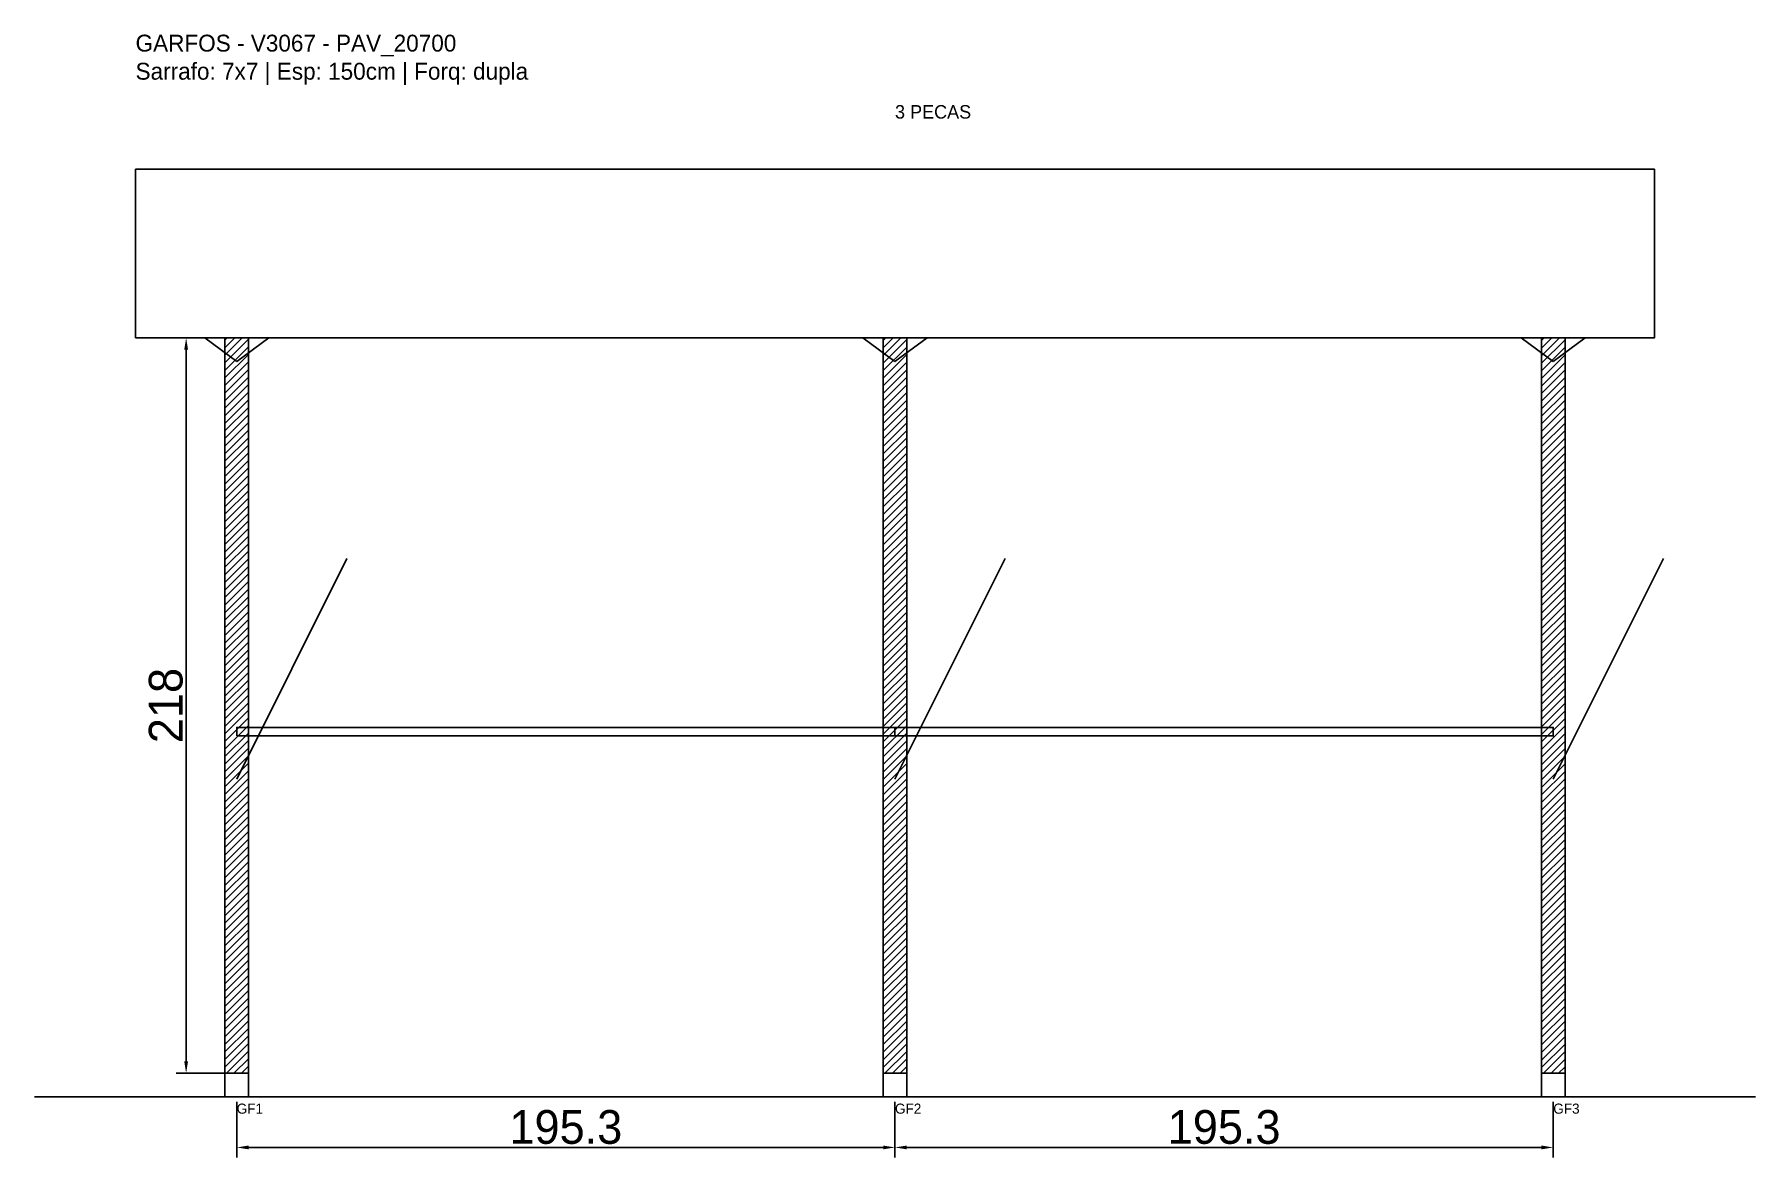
# Model space of a CAD drawing. Header units: metres. Extents: x -30 to 481, y -25 to 308.
import ezdxf

# ---------------------------------------------------------------- set-up
doc = ezdxf.new("R2010")
doc.units = ezdxf.units.M
for name, color, linetype in [('BARRA_ANCORAGEM', 1, 'Continuous'), ('COTA', 241, 'Continuous'), ('GARFOS OK', 3, 'Continuous'), ('NOME DA VIGA', 6, 'Continuous'), ('SARR_7x7', 40, 'Continuous'), ('TIRAS REESCORAMENTO', 252, 'Continuous'), ('VIGAS', 3, 'Continuous')]:
    doc.layers.add(name, color=color, linetype=linetype)
doc.dimstyles.new('EZ DXF', dxfattribs={"dimtxt": 10, "dimasz": 3.5, "dimexe": 3, "dimexo": 1.5, "dimgap": 1, "dimtad": 1, "dimdec": 1, "dimdsep": 46, "dimcen": 2.5, "dimazin": 3, "dimtfac": 1, "dimtmove": 0, "dimatfit": 3})

# ---------------------------------------------------------------- blocks, each defined once
blk = doc.blocks.new('_CLOSEDFILLED')
at = {"color": 0, "linetype": 'BYBLOCK'}
blk.add_solid([(-1, 0.16), (0, 0), (-1, -0.16)], dxfattribs=at)
blk = doc.blocks.new('*D2')
for p, q in [((30, -8.5), (30, -25)), ((225.25, -8.5), (225.25, -25)), ((33.5, -22), (221.75, -22))]:
    blk.add_line(p, q)
at = {"layer": 'Defpoints'}
for p in [(30, -7), (225.25, -7), (30, -22)]:
    blk.add_point(p, dxfattribs=at)
at = {"layer": 'COTA', "xscale": 3.5, "yscale": 3.5, "rotation": 180}
blk.add_blockref('_CLOSEDFILLED', (30, -22), dxfattribs=at)
at = {"layer": 'COTA', "xscale": 3.5, "yscale": 3.5}
blk.add_blockref('_CLOSEDFILLED', (225.25, -22), dxfattribs=at)
at = {"layer": 'COTA', "insert": (127.625, -16), "char_height": 10, "attachment_point": 5}
blk.add_mtext('195.3', dxfattribs=at)
blk = doc.blocks.new('*D3')
for p, q in [((225.25, -8.5), (225.25, -25)), ((420.5, -8.5), (420.5, -25)), ((228.75, -22), (417, -22))]:
    blk.add_line(p, q)
at = {"layer": 'Defpoints'}
for p in [(225.25, -7), (420.5, -7), (225.25, -22)]:
    blk.add_point(p, dxfattribs=at)
at = {"layer": 'COTA', "xscale": 3.5, "yscale": 3.5, "rotation": 180}
blk.add_blockref('_CLOSEDFILLED', (225.25, -22), dxfattribs=at)
at = {"layer": 'COTA', "xscale": 3.5, "yscale": 3.5}
blk.add_blockref('_CLOSEDFILLED', (420.5, -22), dxfattribs=at)
at = {"layer": 'COTA', "insert": (322.875, -16), "char_height": 10, "attachment_point": 5}
blk.add_mtext('195.3', dxfattribs=at)

msp = doc.modelspace()

# ---------------------------------------------------------------- hatches: boundary and pattern name
at = {"layer": 'COTA'}
h = msp.add_hatch(dxfattribs=at)
h.set_pattern_fill('ANSI31', scale=0.5)
h.paths.add_polyline_path([(26.5, 0), (33.5, 0), (33.5, 218), (26.5, 218)])
h = msp.add_hatch(dxfattribs=at)
h.set_pattern_fill('ANSI31', scale=0.5)
h.paths.add_polyline_path([(221.75, 0), (228.75, 0), (228.75, 218), (221.75, 218)])
h = msp.add_hatch(dxfattribs=at)
h.set_pattern_fill('ANSI31', scale=0.5)
h.paths.add_polyline_path([(417, 0), (424, 0), (424, 218), (417, 218)])

# ---------------------------------------------------------------- linework, layer by layer
at = {"layer": 'BARRA_ANCORAGEM'}
for p, q in [((30, 87.2), (62.7, 152.6)), ((225.25, 87.2), (257.95, 152.6)), ((420.5, 87.2), (453.2, 152.6))]:
    msp.add_line(p, q, dxfattribs=at)
at = {"layer": 'GARFOS OK'}
for p, q in [((30, 211), (20.5, 218)), ((20.5, 218), (39.5, 218)), ((30, 211), (39.5, 218)), ((225.25, 211), (215.75, 218)), ((215.75, 218), (234.75, 218)), ((225.25, 211), (234.75, 218)), ((420.5, 211), (411, 218)), ((411, 218), (430, 218)), ((420.5, 211), (430, 218))]:
    msp.add_line(p, q, dxfattribs=at)
at = {"layer": 'GARFOS OK', "linetype": 'CONTINUOUS'}
msp.add_line((-30, -7), (480.5, -7), dxfattribs=at)
at = {"layer": 'GARFOS OK'}
for points in [[(26.5, 0), (33.5, 0), (33.5, 218), (26.5, 218), (26.5, 0)], [(221.75, 0), (228.75, 0), (228.75, 218), (221.75, 218), (221.75, 0)], [(417, 0), (424, 0), (424, 218), (417, 218), (417, 0)]]:
    msp.add_lwpolyline(points, dxfattribs=at)
at = {"layer": 'SARR_7x7'}
for points in [[(26.5, -7), (33.5, -7), (33.5, 0), (26.5, 0), (26.5, -7)], [(221.75, -7), (228.75, -7), (228.75, 0), (221.75, 0), (221.75, -7)], [(417, -7), (424, -7), (424, 0), (417, 0), (417, -7)]]:
    msp.add_lwpolyline(points, dxfattribs=at)
at = {"layer": 'TIRAS REESCORAMENTO'}
for points in [[(30, 100), (225.25, 100), (225.25, 102.5), (30, 102.5), (30, 100)], [(225.25, 100), (420.5, 100), (420.5, 102.5), (225.25, 102.5), (225.25, 100)]]:
    msp.add_lwpolyline(points, dxfattribs=at)
at = {"layer": 'VIGAS'}
msp.add_lwpolyline([(0, 218), (450.5, 218), (450.5, 268), (0, 268), (0, 218)], dxfattribs=at)

# ---------------------------------------------------------------- texts
at = {"layer": 'NOME DA VIGA'}
for s, height, p in [('3 PECAS', 4, (225.25, 283)), ('GF1', 3, (30, -12)), ('GF2', 3, (225.25, -12)), ('GF3', 3, (420.5, -12))]:
    msp.add_text(s, height=height, dxfattribs=at).set_placement(p)
at = {"layer": 'NOME DA VIGA', "insert": (0, 293), "char_height": 5, "attachment_point": 7}
msp.add_mtext('GARFOS - V3067 - PAV_20700\\PSarrafo: 7x7 | Esp: 150cm | Forq: dupla', dxfattribs=at)

# ---------------------------------------------------------------- dimensions: what is measured, and where the dimension line sits
at = {"layer": 'COTA'}
msp.add_linear_dim(base=(15, 0), p1=(30, 0), p2=(30, 218), angle=90, dimstyle='EZ DXF', dxfattribs=at).render()
for base, p1, p2, picture, middle in [((30, -22), (30, -7), (225.25, -7), '*D2', (127.625, -16)), ((225.25, -22), (225.25, -7), (420.5, -7), '*D3', (322.875, -16))]:
    dim = msp.add_linear_dim(base=base, p1=p1, p2=p2, dimstyle='EZ DXF', dxfattribs=at)
    dim.commit()
    dim.dimension.update_dxf_attribs({"geometry": picture, "text_midpoint": middle})

doc.saveas('drawing.dxf')
